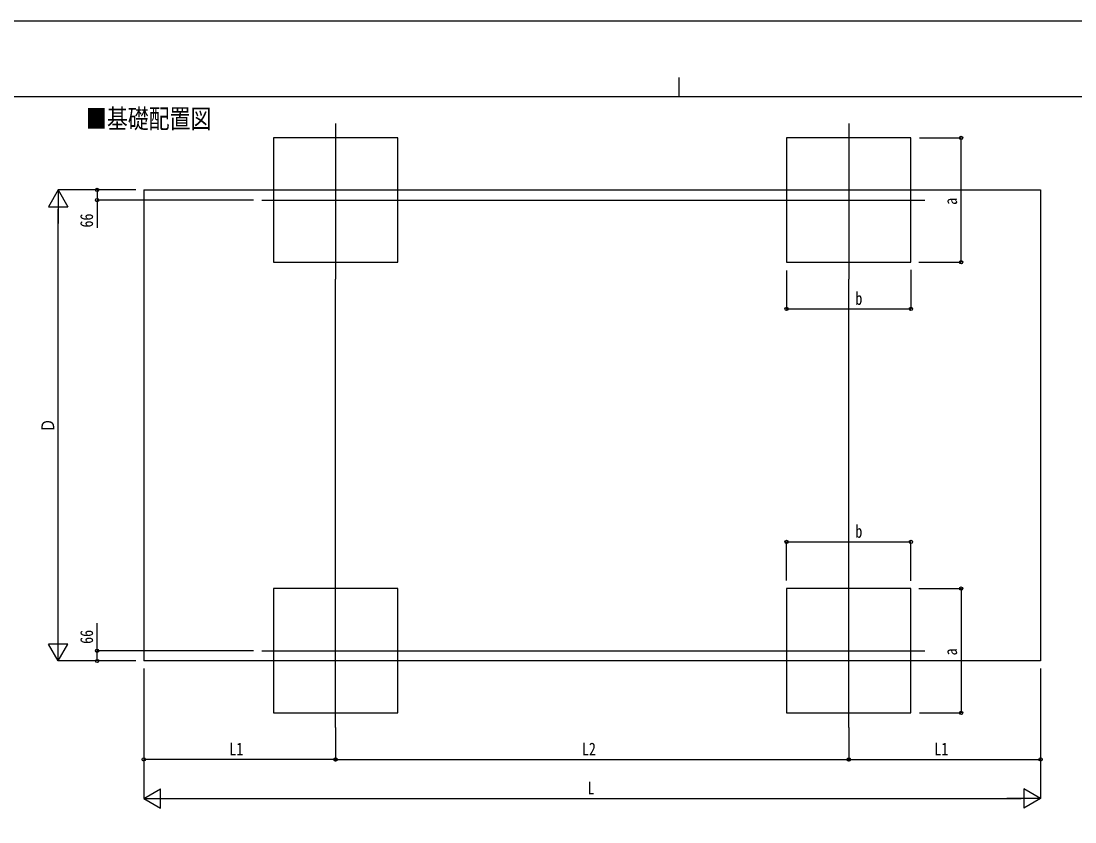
# Model space of a CAD drawing. Units: millimetres, scale not verified. Extents: x -10512 to 10512, y -7425 to 7425.
# Drawn here: x -4243 to 2535, y 2273 to 7425 of the extents above; entities that cross this region are included whole.
import ezdxf
from ezdxf.enums import TextEntityAlignment as Align

# ---------------------------------------------------------------- set-up
doc = ezdxf.new("R2010")
doc.units = ezdxf.units.MM
doc.header["$LTSCALE"] = 25
for name, color, linetype in [('0-2_USER1', 3, 'Continuous'), ('0-3_YKK_12', 2, 'Continuous'), ('0-5_YKK_A1', 4, 'Continuous'), ('0-6_YKK_D', 6, 'Continuous'), ('0-7_YKK_ZWAK', 7, 'Continuous')]:
    doc.layers.add(name, color=color, linetype=linetype)
doc.styles.add('ＭＳ ゴシック', font='')
doc.styles.get('ＭＳ ゴシック').set_extended_font_data('MS Gothic')

msp = doc.modelspace()

# ---------------------------------------------------------------- linework, layer by layer
at = {"layer": '0-3_YKK_12'}
for p, q in [((-2219.76, 6767.11), (-2219.76, 5765.58)), ((1080.24, 6767.11), (1080.24, 5765.58)), ((-2693.81, 6273.09), (1570.09, 6273.09)), ((-2219.76, 2880.26), (-2219.76, 3881.79)), ((1080.24, 2880.26), (1080.24, 3881.79)), ((-2693.81, 3374.29), (1570.09, 3374.29))]:
    msp.add_line(p, q, dxfattribs=at)
at = {"layer": '0-5_YKK_A1'}
for p, q in [((-3453.76, 6339.1), (2314.24, 6339.1)), ((-3453.76, 6339.1), (-3453.76, 3308.27)), ((2314.24, 6339.1), (2314.24, 3308.27)), ((2314.24, 3308.27), (-3453.76, 3308.27))]:
    msp.add_line(p, q, dxfattribs=at)
for points in [[(-2619.76, 5873.09), (-1819.76, 5873.09), (-1819.76, 6673.09), (-2619.76, 6673.09)], [(680.24, 5873.09), (1480.24, 5873.09), (1480.24, 6673.09), (680.24, 6673.09)], [(-2619.76, 2974.29), (-1819.76, 2974.29), (-1819.76, 3774.29), (-2619.76, 3774.29)], [(680.24, 2974.29), (1480.24, 2974.29), (1480.24, 3774.29), (680.24, 3774.29)]]:
    msp.add_lwpolyline(points, close=True, dxfattribs=at)
at = {"layer": '0-6_YKK_D'}
for p, q in [((1536.05, 6673.09), (1804.46, 6673.09)), ((1803.46, 5873.09), (1803.46, 6673.09)), ((-4003.76, 6339.1), (-4066.26, 6230.85)), ((-3503.76, 6339.1), (-4004.76, 6339.1)), ((-4003.76, 6339.1), (-3941.26, 6230.85)), ((-4003.76, 6339.1), (-4003.76, 6122.6)), ((-3503.76, 6339.1), (-3754.76, 6339.1)), ((-2747.24, 6273.09), (-3754.76, 6273.09)), ((-4066.26, 6230.85), (-3941.26, 6230.85)), ((-4003.76, 3433.27), (-4003.76, 6214.1)), ((1530.24, 5873.09), (1804.46, 5873.09)), ((-2219.76, 3882.85), (-2219.76, 5765.53)), ((680.24, 5820.84), (680.24, 5572.09)), ((1080.24, 3882.85), (1080.24, 5765.53)), ((1480.24, 5824.55), (1480.24, 5572.09)), ((680.24, 5573.09), (1480.24, 5573.09)), ((680.24, 3827.08), (680.24, 4075.84)), ((680.24, 4074.84), (1480.24, 4074.84)), ((1480.24, 3823.38), (1480.24, 4075.84)), ((1530.24, 3774.29), (1804.46, 3774.29)), ((1803.46, 3774.29), (1803.46, 2974.29)), ((-4003.76, 3308.27), (-4003.76, 3524.78)), ((-4003.76, 3308.27), (-4066.26, 3416.53)), ((-3941.26, 3416.53), (-4066.26, 3416.53)), ((-4003.76, 3308.27), (-3941.26, 3416.53)), ((-2747.24, 3374.29), (-3754.76, 3374.29)), ((-3503.76, 3308.27), (-4004.76, 3308.27)), ((-3503.76, 3308.27), (-3754.76, 3308.27)), ((-3453.76, 3259.27), (-3453.76, 2423.29)), ((2314.24, 3259.27), (2314.24, 2423.29)), ((-3453.76, 3084.27), (-3453.76, 2673.84)), ((2314.24, 3084.27), (2314.24, 2673.84)), ((1536.05, 2974.29), (1804.46, 2974.29)), ((-2219.76, 2879.81), (-2219.76, 2673.84)), ((-2219.76, 2879.26), (-2219.76, 2673.29)), ((1080.24, 2879.81), (1080.24, 2673.84)), ((1080.24, 2879.26), (1080.24, 2673.29)), ((-2219.76, 2674.84), (-3453.76, 2674.84)), ((-2219.76, 2674.29), (1080.24, 2674.29)), ((1080.24, 2674.84), (2314.24, 2674.84)), ((-3453.76, 2424.29), (-3345.51, 2486.79)), ((-3345.51, 2361.79), (-3345.51, 2486.79)), ((2314.24, 2424.29), (2205.98, 2486.79)), ((2205.98, 2486.79), (2205.98, 2361.79)), ((-3453.76, 2424.29), (-3345.51, 2361.79)), ((-3453.76, 2424.29), (-3237.26, 2424.29)), ((-3328.76, 2424.29), (2189.24, 2424.29)), ((2314.24, 2424.29), (2097.73, 2424.29)), ((2314.24, 2424.29), (2205.98, 2361.79))]:
    msp.add_line(p, q, dxfattribs=at)
for points in [[(-3753.76, 6339.1), (-3753.76, 6273.09), (-3753.76, 6095.25)], [(-3753.76, 3308.27), (-3753.76, 3374.29), (-3753.76, 3552.12)]]:
    msp.add_lwpolyline(points, dxfattribs=at)
for centre in [(1803.46, 6673.09), (-3753.76, 6339.1), (-3753.76, 6273.09), (1803.46, 5873.09), (680.24, 5573.09), (1480.24, 5573.09), (680.24, 4074.84), (1480.24, 4074.84), (1803.46, 3774.29), (-3753.76, 3374.29), (-3753.76, 3308.27), (1803.46, 2974.29), (-3453.76, 2674.84), (-2219.76, 2674.84), (-2219.76, 2674.29), (1080.24, 2674.84), (1080.24, 2674.29), (2314.24, 2674.84)]:
    msp.add_circle(centre, 10.62, dxfattribs=at)
at = {"layer": '0-7_YKK_ZWAK'}
for p, q in [((-12.45, 7062.5), (-12.45, 6937.5)), ((9737.55, 6937.5), (-9762.45, 6937.5))]:
    msp.add_line(p, q, dxfattribs=at)
msp.add_lwpolyline([(-10512.5, -7425), (10512.5, -7425), (10512.5, 7425), (-10512.5, 7425)], close=True, dxfattribs=at)

# ---------------------------------------------------------------- texts
at = {"layer": '0-2_USER1', "style": 'ＭＳ ゴシック', "width": 0.8}
msp.add_text('■基礎配置図', height=123.2, dxfattribs=at).set_placement((-3825.29, 6698.6), align=Align.BOTTOM_LEFT)
at = {"layer": '0-6_YKK_D', "style": 'ＭＳ ゴシック', "width": 0.8}
for s, p in [('a', (1801.8, 6243.09)), ('66', (-3755.43, 6096.92)), ('Ｄ', (-4004.76, 4778.69)), ('66', (-3755.43, 3418.45)), ('a', (1801.8, 3344.29))]:
    msp.add_text(s, height=82.48, rotation=90, dxfattribs=at).set_placement(p, align=Align.BOTTOM_LEFT)
for s, p in [('b', (1122.91, 5574.75)), ('b', (1122.91, 4076.51)), ('L1', (-2902.76, 2676.51)), ('L2', (-635.76, 2675.95)), ('L1', (1631.24, 2676.51)), ('L', (-599.76, 2425.29))]:
    msp.add_text(s, height=82.48, dxfattribs=at).set_placement(p, align=Align.BOTTOM_LEFT)

doc.saveas('drawing.dxf')
